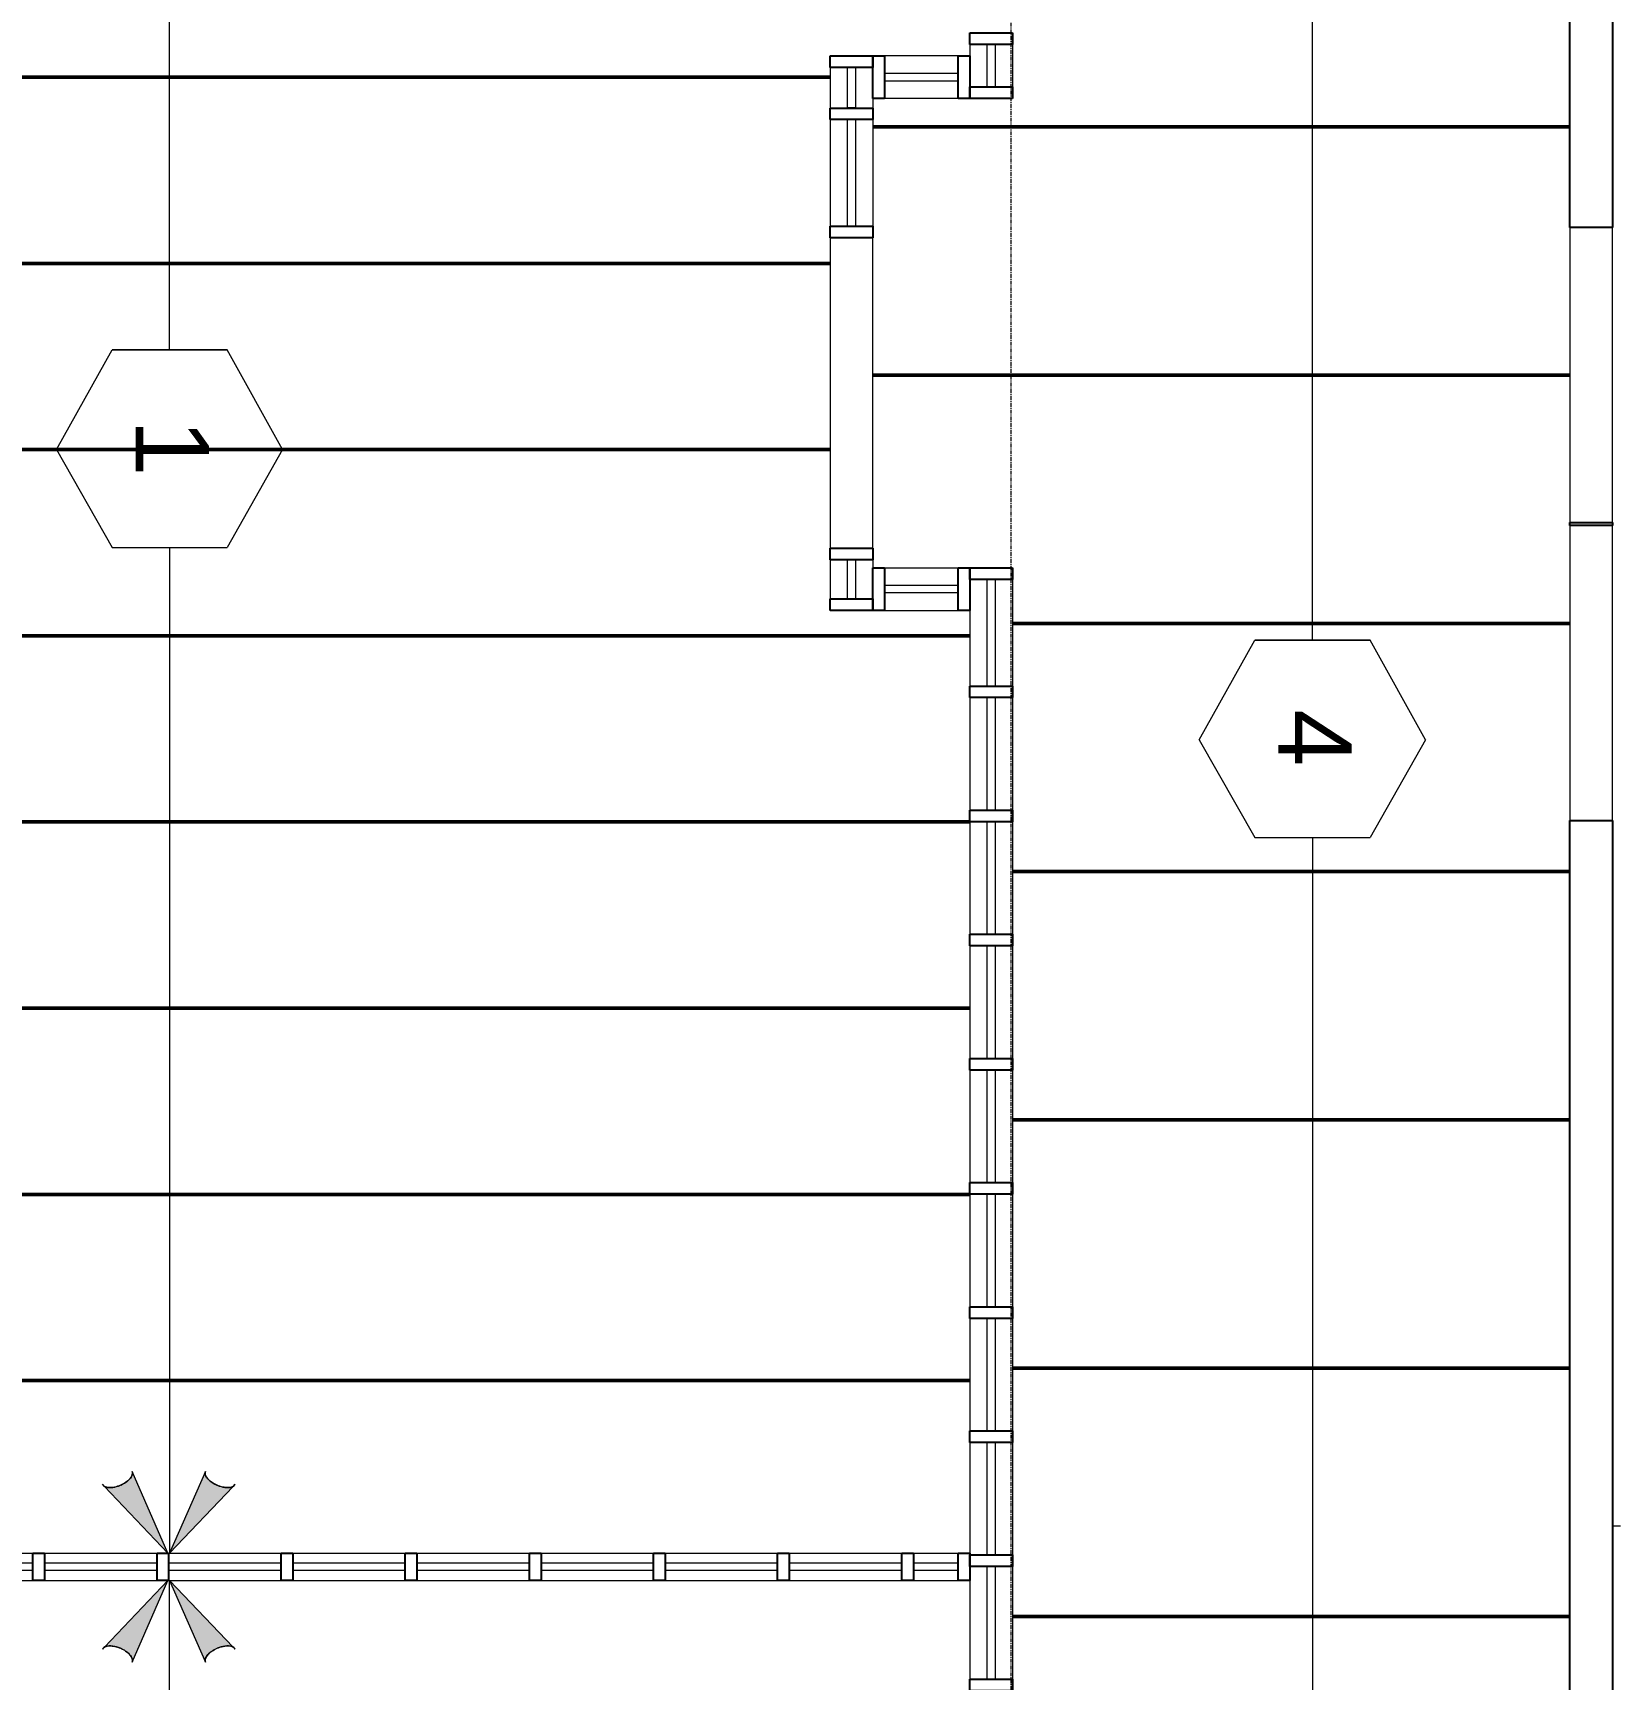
# Model space of a CAD drawing. Header units: inches. Extents: x -4036 to -1914, y 2 to 12338.
# Drawn here: x -3607.4 to -3403.5, y 10823.7 to 11035.9 of the extents above; entities that cross this region are included whole.
import ezdxf

# ---------------------------------------------------------------- set-up
doc = ezdxf.new("R2010")
doc.units = ezdxf.units.IN
doc.header["$MEASUREMENT"] = 0
doc.linetypes.add('Línea de rejilla', pattern=[0.875, 0.5, -0.125, 0.125, -0.125])
for name, color, linetype, lineweight in [('A-ANNO-NOTE', 131, 'Continuous', 9), ('A-DETL-GENF', 92, 'Continuous', 9), ('A-GLAZ-CURT', 52, 'Continuous', 9), ('A-GLAZ-CWMG', 51, 'Continuous', 9), ('I-WALL', 2, 'Continuous', 9), ('S-BEAM', 12, 'Continuous', 9), ('S-BEAM-ANLY', 10, 'Continuous', 50), ('S-GRID', 1, 'Continuous', 9)]:
    doc.layers.add(name, color=color, linetype=linetype, lineweight=lineweight)
doc.styles.add('Arial', font='arial.ttf', dxfattribs={"height": 9.448819})

# ---------------------------------------------------------------- blocks, each defined once
blk = doc.blocks.new('Rectangular Mullion - 3 1_2_-735866-FRAMING PLAN - 2ND FLOOR')
at = {"layer": 'A-GLAZ-CWMG', "lineweight": 25}
for p, q in [((0, 1.75), (-1.5, 1.75)), ((-1.5, 1.75), (-1.5, -1.75)), ((0, -1.75), (0, 1.75)), ((-1.5, -1.75), (0, -1.75))]:
    blk.add_line(p, q, dxfattribs=at)
blk = doc.blocks.new('System Panel - PlyWood-764931-FRAMING PLAN - 2ND FLOOR')
at = {"layer": 'A-GLAZ-CURT', "lineweight": 18}
for p, q in [((-7.25, -0.5), (-7.25, 0.5)), ((-7.25, 0.5), (7.25, 0.5)), ((7.25, 0.5), (7.25, -0.5)), ((7.25, -0.5), (-7.25, -0.5))]:
    blk.add_line(p, q, dxfattribs=at)
blk = doc.blocks.new('System Panel - PlyWood-1273676-FRAMING PLAN - 2ND FLOOR')
at = {"layer": 'A-GLAZ-CURT', "lineweight": 18}
for p, q in [((-2.89, -0.5), (-2.89, 0.5)), ((-2.89, 0.5), (2.89, 0.5)), ((2.89, 0.5), (2.89, -0.5)), ((2.89, -0.5), (-2.89, -0.5))]:
    blk.add_line(p, q, dxfattribs=at)
blk = doc.blocks.new('Rectangular Mullion - 3 1_2_-735834-FRAMING PLAN - 2ND FLOOR')
at = {"layer": 'A-GLAZ-CWMG'}
for p, q in [((-3813.95, 10551.94), (-3799.45, 10551.94)), ((-3813.95, 10548.44), (-3799.45, 10548.44))]:
    blk.add_line(p, q, dxfattribs=at)
blk = doc.blocks.new('Rectangular Mullion - 3 1_2_-735837-FRAMING PLAN - 2ND FLOOR')
at = {"layer": 'A-GLAZ-CWMG', "lineweight": 25}
for p, q in [((0.75, 1.75), (-0.75, 1.75)), ((-0.75, 1.75), (-0.75, -1.75)), ((0.75, -1.75), (0.75, 1.75)), ((-0.75, -1.75), (0.75, -1.75))]:
    blk.add_line(p, q, dxfattribs=at)
blk = doc.blocks.new('System Panel - PlyWood-1273668-FRAMING PLAN - 2ND FLOOR')
at = {"layer": 'A-GLAZ-CURT', "lineweight": 18}
for p, q in [((-2.72, -0.5), (-2.72, 0.5)), ((-2.72, 0.5), (2.72, 0.5)), ((2.72, 0.5), (2.72, -0.5)), ((2.72, -0.5), (-2.72, -0.5))]:
    blk.add_line(p, q, dxfattribs=at)
blk = doc.blocks.new('Rectangular Mullion - 5 1_2_-1273666-FRAMING PLAN - 2ND FLOOR')
at = {"layer": 'A-GLAZ-CWMG'}
for p, q in [((-3486.67, 11034.39), (-3486.67, 11032.94)), ((-3481.17, 11034.39), (-3481.17, 11028.94))]:
    blk.add_line(p, q, dxfattribs=at)
blk = doc.blocks.new('Rectangular Mullion - 5 1_2_-748986-FRAMING PLAN - 2ND FLOOR')
at = {"layer": 'A-GLAZ-CWMG', "lineweight": 25}
for p, q in [((0, 2.75), (-1.5, 2.75)), ((-1.5, 2.75), (-1.5, -2.75)), ((0, -2.75), (0, 2.75)), ((-1.5, -2.75), (0, -2.75))]:
    blk.add_line(p, q, dxfattribs=at)
blk = doc.blocks.new('Rectangular Mullion - 5 1_2_-748984-FRAMING PLAN - 2ND FLOOR')
at = {"layer": 'A-GLAZ-CWMG', "lineweight": 25}
for p, q in [((0.75, 2.75), (-0.75, 2.75)), ((-0.75, 2.75), (-0.75, -2.75)), ((0.75, -2.75), (0.75, 2.75)), ((-0.75, -2.75), (0.75, -2.75))]:
    blk.add_line(p, q, dxfattribs=at)
blk = doc.blocks.new('System Panel - PlyWood-1273104-FRAMING PLAN - 2ND FLOOR')
at = {"layer": 'A-GLAZ-CURT', "lineweight": 18}
for p, q in [((-4.75, -0.5), (-4.75, 0.5)), ((-4.75, 0.5), (4.75, 0.5)), ((4.75, 0.5), (4.75, -0.5)), ((4.75, -0.5), (-4.75, -0.5))]:
    blk.add_line(p, q, dxfattribs=at)
blk = doc.blocks.new('Rectangular Mullion - 5 1_2_-1273105-FRAMING PLAN - 2ND FLOOR')
at = {"layer": 'A-GLAZ-CWMG'}
for p, q in [((-2738.67, 11726.24), (-2738.67, 11735.74)), ((-2733.17, 11726.24), (-2733.17, 11735.74))]:
    blk.add_line(p, q, dxfattribs=at)
blk = doc.blocks.new('Rectangular Mullion - 5 1_2_-753149-FRAMING PLAN - 2ND FLOOR')
at = {"layer": 'A-GLAZ-CWMG', "lineweight": 25}
for p, q in [((0, 2.75), (-1.5, 2.75)), ((-1.5, 2.75), (-1.5, -2.75)), ((0, -2.75), (0, 2.75)), ((-1.5, -2.75), (0, -2.75))]:
    blk.add_line(p, q, dxfattribs=at)
blk = doc.blocks.new('Rectangular Mullion - 5 1_2_-753150-FRAMING PLAN - 2ND FLOOR')
at = {"layer": 'A-GLAZ-CWMG', "lineweight": 25}
for p, q in [((-1.5, 2.75), (0, 2.75)), ((-1.5, -2.75), (-1.5, 2.75)), ((0, 2.75), (0, -2.75)), ((0, -2.75), (-1.5, -2.75))]:
    blk.add_line(p, q, dxfattribs=at)
blk = doc.blocks.new('System Panel - PlyWood-1273147-FRAMING PLAN - 2ND FLOOR')
at = {"layer": 'A-GLAZ-CURT', "lineweight": 18}
for p, q in [((-2.61, -0.5), (-2.61, 0.5)), ((-2.61, 0.5), (2.61, 0.5)), ((2.61, 0.5), (2.61, -0.5)), ((2.61, -0.5), (-2.61, -0.5))]:
    blk.add_line(p, q, dxfattribs=at)
blk = doc.blocks.new('System Panel - PlyWood-1273696-FRAMING PLAN - 2ND FLOOR')
at = {"layer": 'A-GLAZ-CURT', "lineweight": 18}
for p, q in [((-7.25, -0.5), (-7.25, 0.5)), ((-7.25, 0.5), (6.48, 0.5)), ((6.48, 0.5), (6.48, -0.5)), ((6.48, -0.5), (-7.25, -0.5))]:
    blk.add_line(p, q, dxfattribs=at)
blk = doc.blocks.new('Rectangular Mullion - 5 1_2_-1273157-FRAMING PLAN - 2ND FLOOR')
at = {"layer": 'A-GLAZ-CWMG'}
for p, q in [((-3504.67, 10967.99), (-3504.67, 10962.96)), ((-3499.17, 10967.99), (-3499.17, 10966.96))]:
    blk.add_line(p, q, dxfattribs=at)
blk = doc.blocks.new('Rectangular Mullion - 5 1_2_-1273691-FRAMING PLAN - 2ND FLOOR')
at = {"layer": 'A-GLAZ-CWMG'}
for p, q in [((-3504.67, 11031.44), (-3504.67, 11026.21)), ((-3499.17, 11027.44), (-3499.17, 11026.21))]:
    blk.add_line(p, q, dxfattribs=at)
blk = doc.blocks.new('Rectangular Mullion - 5 1_2_-V19-FRAMING PLAN - 2ND FLOOR')
at = {"layer": 'A-GLAZ-CWMG'}
for p, q in [((-3504.67, 11024.71), (-3504.67, 11010.99)), ((-3499.17, 11024.71), (-3499.17, 11010.99))]:
    blk.add_line(p, q, dxfattribs=at)
blk = doc.blocks.new('Rectangular Mullion - 5 1_2_-748987-FRAMING PLAN - 2ND FLOOR')
at = {"layer": 'A-GLAZ-CWMG', "lineweight": 25}
for p, q in [((-1.5, 2.75), (0, 2.75)), ((-1.5, -2.75), (-1.5, 2.75)), ((0, 2.75), (0, -2.75)), ((0, -2.75), (-1.5, -2.75))]:
    blk.add_line(p, q, dxfattribs=at)
blk = doc.blocks.new('Rectangular Mullion - 5 1_2_-757408-FRAMING PLAN - 2ND FLOOR')
at = {"layer": 'A-GLAZ-CWMG'}
for p, q in [((-3504.67, 11009.49), (-3504.67, 10993.46)), ((-3499.17, 10993.46), (-3499.17, 11009.49))]:
    blk.add_line(p, q, dxfattribs=at)
blk = doc.blocks.new('Rectangular Mullion - 5 1_2_-793943-FRAMING PLAN - 2ND FLOOR')
at = {"layer": 'A-GLAZ-CWMG', "lineweight": 25}
for p, q in [((0, 2.75), (-1.5, 2.75)), ((-1.5, 2.75), (-1.5, -2.75)), ((0, -2.75), (0, 2.75)), ((-1.5, -2.75), (0, -2.75))]:
    blk.add_line(p, q, dxfattribs=at)
blk = doc.blocks.new('Rectangular Mullion - 5 1_2_-749713-FRAMING PLAN - 2ND FLOOR')
at = {"layer": 'A-GLAZ-CWMG', "lineweight": 25}
for p, q in [((-1.5, 2.75), (0, 2.75)), ((-1.5, -2.75), (-1.5, 2.75)), ((0, 2.75), (0, -2.75)), ((0, -2.75), (-1.5, -2.75))]:
    blk.add_line(p, q, dxfattribs=at)
blk = doc.blocks.new('System Panel - PlyWood-764934-FRAMING PLAN - 2ND FLOOR')
at = {"layer": 'A-GLAZ-CURT', "lineweight": 18}
for p, q in [((-6.88, -0.5), (-6.88, 0.5)), ((-6.88, 0.5), (6.88, 0.5)), ((6.88, 0.5), (6.88, -0.5)), ((6.88, -0.5), (-6.88, -0.5))]:
    blk.add_line(p, q, dxfattribs=at)
blk = doc.blocks.new('System Panel - PlyWood-764936-FRAMING PLAN - 2ND FLOOR')
at = {"layer": 'A-GLAZ-CURT', "lineweight": 18}
for p, q in [((-7.25, -0.5), (-7.25, 0.5)), ((-7.25, 0.5), (7.25, 0.5)), ((7.25, 0.5), (7.25, -0.5)), ((7.25, -0.5), (-7.25, -0.5))]:
    blk.add_line(p, q, dxfattribs=at)
blk = doc.blocks.new('Rectangular Mullion - 5 1_2_-V4-FRAMING PLAN - 2ND FLOOR')
at = {"layer": 'A-GLAZ-CWMG'}
for p, q in [((-2715.41, 11724.74), (-2725.16, 11724.74)), ((-2711.41, 11719.24), (-2725.16, 11719.24))]:
    blk.add_line(p, q, dxfattribs=at)
blk = doc.blocks.new('Rectangular Mullion - 5 1_2_-748981-FRAMING PLAN - 2ND FLOOR')
at = {"layer": 'A-GLAZ-CWMG'}
for p, q in [((-2522.7, 11828.21), (-2522.7, 11813.71)), ((-2517.2, 11828.21), (-2517.2, 11813.71))]:
    blk.add_line(p, q, dxfattribs=at)
blk = doc.blocks.new('Rectangular Mullion - 5 1_2_-V20-FRAMING PLAN - 2ND FLOOR')
at = {"layer": 'A-GLAZ-CWMG'}
for p, q in [((-3486.67, 10854.21), (-3486.67, 10839.94)), ((-3481.17, 10854.21), (-3481.17, 10839.71))]:
    blk.add_line(p, q, dxfattribs=at)
blk = doc.blocks.new('Rectangular Mullion - 5 1_2_-V21-FRAMING PLAN - 2ND FLOOR')
at = {"layer": 'A-GLAZ-CWMG'}
for p, q in [((-3481.17, 10838.21), (-3481.17, 10823.71)), ((-3486.67, 10836.44), (-3486.67, 10823.71))]:
    blk.add_line(p, q, dxfattribs=at)
blk = doc.blocks.new('TRUSS - 22_-892746-FRAMING PLAN - 2ND FLOOR')
at = {"layer": 'S-BEAM'}
blk.add_line((173.9, 0), (-145.25, 0), dxfattribs=at)
blk = doc.blocks.new('TRUSS - 22_-1469757-FRAMING PLAN - 2ND FLOOR')
at = {"layer": 'S-BEAM'}
blk.add_line((182.9, 0), (-154.25, 0), dxfattribs=at)
blk = doc.blocks.new('System Panel - PlyWood-1273697-FRAMING PLAN - 2ND FLOOR')
at = {"layer": 'A-GLAZ-CURT', "lineweight": 18}
for p, q in [((1.85, -0.5), (1.85, 0.5)), ((1.85, 0.5), (6.88, 0.5)), ((6.88, 0.5), (6.88, -0.5)), ((6.88, -0.5), (1.85, -0.5))]:
    blk.add_line(p, q, dxfattribs=at)
blk = doc.blocks.new('Rectangular Mullion - 5 1_2_-748983-FRAMING PLAN - 2ND FLOOR')
at = {"layer": 'A-GLAZ-CWMG'}
for p, q in [((-2749.17, 11742.74), (-2765.17, 11742.74)), ((-2765.17, 11737.24), (-2749.17, 11737.24))]:
    blk.add_line(p, q, dxfattribs=at)
blk = doc.blocks.new('Rectangular Mullion - 5 1_2_-1273695-FRAMING PLAN - 2ND FLOOR')
at = {"layer": 'A-GLAZ-CWMG'}
for p, q in [((-3504.67, 10977.46), (-3504.67, 10969.49)), ((-3499.17, 10969.49), (-3499.17, 10977.46))]:
    blk.add_line(p, q, dxfattribs=at)
blk = doc.blocks.new('Rectangular Mullion - 3 1_2_-1273679-FRAMING PLAN - 2ND FLOOR')
at = {"layer": 'A-GLAZ-CWMG'}
for p, q in [((-3493.95, 10551.94), (-3488.17, 10551.94)), ((-3493.95, 10548.44), (-3488.17, 10548.44))]:
    blk.add_line(p, q, dxfattribs=at)
blk = doc.blocks.new('TRUSSES - TRUSSES-1144902-FRAMING PLAN - 2ND FLOOR')
at = {"layer": 'A-DETL-GENF'}
for p, q in [((0, 14.61), (-12.61, 7.43)), ((0, 14.61), (12.85, 7.43)), ((-12.61, 7.43), (-12.61, -7.43)), ((12.85, -7.43), (12.85, 7.43)), ((12.85, 7.43), (12.85, -7.43)), ((-12.61, 0), (-593.75, 0)), ((12.85, 0), (593.75, 0)), ((0, -14.56), (-12.61, -7.43)), ((0, -14.56), (12.85, -7.43))]:
    blk.add_line(p, q, dxfattribs=at)
blk = doc.blocks.new('TRUSSES - TRUSSES-1143614-FRAMING PLAN - 2ND FLOOR')
at = {"layer": 'A-DETL-GENF'}
h = blk.add_hatch(color=256, dxfattribs=at)
h.paths.add_polyline_path([(-133.65, 8.4), (-142.16, 0.26), (-131.89, 4.79), (-132.1, 4.81), (-132.33, 4.9), (-132.56, 5.06), (-133.02, 5.53), (-133.41, 6.17), (-133.68, 6.89), (-133.8, 7.59), (-133.74, 8.17)], flags=0)
h.paths.add_polyline_path([(-142.25, 0), (-133.65, -8.17), (-133.74, -7.95), (-133.79, -7.68), (-133.76, -7.02), (-133.56, -6.3), (-133.23, -5.61), (-132.8, -5.04), (-132.33, -4.68), (-132.1, -4.59), (-131.89, -4.56), (-131.7, -4.6), (-142.16, -0.04)], flags=0)
h = blk.add_hatch(color=256, dxfattribs=at)
h.paths.add_polyline_path([(133.65, 8.4), (133.74, 8.17), (133.79, 7.9), (133.76, 7.25), (133.56, 6.53), (133.23, 5.84), (132.8, 5.27), (132.33, 4.9), (132.1, 4.81), (131.89, 4.79), (131.7, 4.83), (142.25, 0.23)], flags=0)
h.paths.add_polyline_path([(142.25, 0), (131.89, -4.56), (132.1, -4.59), (132.33, -4.68), (132.56, -4.83), (133.02, -5.31), (133.41, -5.95), (133.68, -6.66), (133.8, -7.36), (133.74, -7.95), (133.65, -8.17)], flags=0)
for p, q in [((0, 14.61), (-12.61, 7.43)), ((0, 14.61), (12.85, 7.43)), ((-133.65, 8.4), (-133.37, 8.66)), ((133.65, 8.4), (133.37, 8.66)), ((-133.65, 8.4), (-142.25, 0.23)), ((-12.61, 7.43), (-12.61, -7.43)), ((12.85, -7.43), (12.85, 7.43)), ((12.85, 7.43), (12.85, -7.43)), ((142.25, 0.23), (133.65, 8.4)), ((-142.25, 0.23), (-131.7, 4.83)), ((131.7, 4.83), (142.25, 0.23)), ((-142.25, 0), (-133.65, -8.17)), ((-131.7, -4.6), (-142.25, 0)), ((-12.61, 0), (-142.25, 0)), ((12.85, 0), (142.25, 0)), ((142.25, 0), (131.7, -4.6)), ((133.65, -8.17), (142.25, 0)), ((-133.65, -8.17), (-133.37, -8.43)), ((0, -14.56), (-12.61, -7.43)), ((0, -14.56), (12.85, -7.43)), ((133.65, -8.17), (133.37, -8.43))]:
    blk.add_line(p, q, dxfattribs=at)
for centre, major_axis, start_param, end_param in [((-132.54, 6.74), (-0.84, 1.91), 0, 0.515859), ((132.54, 6.74), (0.84, 1.91), 5.767326, 6.283185), ((-132.54, 6.74), (-0.84, 1.91), 0.527907, 1.031328), ((-132.54, 6.74), (-0.84, 1.91), 1.058732, 1.553534), ((132.54, 6.74), (0.84, 1.91), 4.729651, 5.224453), ((132.54, 6.74), (0.84, 1.91), 5.251857, 5.755279), ((-132.54, 6.74), (-0.84, 1.91), 1.586991, 2.08013), ((-132.54, 6.74), (-0.84, 1.91), 2.111632, 2.609761), ((-132.54, 6.74), (-0.84, 1.91), 2.630892, 3.141593), ((132.54, 6.74), (0.84, 1.91), 3.141593, 3.652293), ((132.54, 6.74), (0.84, 1.91), 3.673425, 4.171554), ((132.54, 6.74), (0.84, 1.91), 4.203055, 4.696194), ((-132.54, -6.52), (0.84, 1.91), 1.588058, 2.082861), ((-132.54, -6.52), (0.84, 1.91), 1.061463, 1.554602), ((-132.54, -6.52), (0.84, 1.91), 0.531832, 1.029961), ((-132.54, -6.52), (0.84, 1.91), 0, 0.5107), ((132.54, -6.52), (-0.84, 1.91), 5.772485, 6.283185), ((132.54, -6.52), (-0.84, 1.91), 5.253224, 5.751353), ((132.54, -6.52), (-0.84, 1.91), 4.728584, 5.221723), ((132.54, -6.52), (-0.84, 1.91), 4.200325, 4.695127), ((-132.54, -6.52), (0.84, 1.91), 2.110265, 2.613686), ((-132.54, -6.52), (0.84, 1.91), 2.625734, 3.141593), ((132.54, -6.52), (-0.84, 1.91), 3.141593, 3.657452), ((132.54, -6.52), (-0.84, 1.91), 3.669499, 4.172921)]:
    blk.add_ellipse(centre, major_axis=major_axis, ratio=0.493649, start_param=start_param, end_param=end_param, dxfattribs=at)
for points, knots in [([(-131.7, 4.83), (-131.76, 4.81), (-131.89, 4.78), (-132.1, 4.8), (-132.33, 4.89), (-132.64, 5.1), (-133.03, 5.5), (-133.43, 6.16), (-133.73, 6.96), (-133.83, 7.64), (-133.77, 8.12), (-133.7, 8.31), (-133.65, 8.4)], [0, 0, 0, 0, 0.066667, 0.133333, 0.2, 0.266667, 0.4, 0.533333, 0.666667, 0.833333, 0.916667, 1, 1, 1, 1]), ([(133.65, 8.4), (133.69, 8.33), (133.75, 8.18), (133.81, 7.82), (133.79, 7.26), (133.59, 6.52), (133.26, 5.84), (132.86, 5.3), (132.44, 4.94), (132.11, 4.79), (131.86, 4.78), (131.76, 4.81), (131.7, 4.83)], [0, 0, 0, 0, 0.066667, 0.133333, 0.266667, 0.4, 0.533333, 0.65, 0.766667, 0.883333, 0.941667, 1, 1, 1, 1]), ([(-133.65, -8.17), (-133.69, -8.1), (-133.75, -7.96), (-133.81, -7.59), (-133.79, -7.03), (-133.59, -6.3), (-133.26, -5.62), (-132.86, -5.08), (-132.44, -4.71), (-132.11, -4.57), (-131.86, -4.55), (-131.76, -4.58), (-131.7, -4.6)], [0, 0, 0, 0, 0.066667, 0.133333, 0.266667, 0.4, 0.533333, 0.65, 0.766667, 0.883333, 0.941667, 1, 1, 1, 1]), ([(131.7, -4.6), (131.76, -4.58), (131.89, -4.55), (132.1, -4.57), (132.33, -4.67), (132.64, -4.87), (133.03, -5.28), (133.43, -5.93), (133.73, -6.73), (133.83, -7.41), (133.77, -7.9), (133.7, -8.09), (133.65, -8.17)], [0, 0, 0, 0, 0.066667, 0.133333, 0.2, 0.266667, 0.4, 0.533333, 0.666667, 0.833333, 0.916667, 1, 1, 1, 1])]:
    blk.add_open_spline(points, degree=3, knots=knots, dxfattribs=at)

msp = doc.modelspace()

# ---------------------------------------------------------------- linework, layer by layer
at = {"layer": 'I-WALL', "lineweight": 25}
for p, q in [((-3409.3, 11010.8), (-3409.3, 11164.59)), ((-3403.8, 11164.59), (-3403.8, 11010.8)), ((-3403.8, 11010.8), (-3409.3, 11010.8)), ((-3409.3, 10972.4), (-3409.3, 10972.78)), ((-3409.3, 10972.78), (-3403.8, 10972.78)), ((-3403.8, 10972.4), (-3409.3, 10972.4)), ((-3403.8, 10972.78), (-3403.8, 10972.4)), ((-3409.3, 10814.49), (-3409.3, 10934.38)), ((-3409.3, 10934.38), (-3403.8, 10934.38)), ((-3403.8, 10934.38), (-3403.8, 10819.99))]:
    msp.add_line(p, q, dxfattribs=at)
at = {"layer": 'I-WALL'}
for p, q in [((-3409.3, 11010.8), (-3409.3, 10972.78)), ((-3403.8, 10972.78), (-3403.8, 11010.8)), ((-3409.3, 10972.4), (-3409.3, 10934.38)), ((-3403.8, 10934.38), (-3403.8, 10972.4)), ((-3402.8, 10843.41), (-3403.8, 10843.41))]:
    msp.add_line(p, q, dxfattribs=at)
at = {"layer": 'S-BEAM-ANLY', "color": 7}
for p, q in [((-3822.47, 11030.19), (-3534.67, 11030.19)), ((-3534.67, 11030.19), (-3504.67, 11030.19)), ((-3499.17, 11023.79), (-3476.7, 11023.79)), ((-3476.7, 11023.79), (-3431.77, 11023.79)), ((-3431.77, 11023.79), (-3409.3, 11023.79)), ((-3822.47, 11006.19), (-3534.67, 11006.19)), ((-3534.67, 11006.19), (-3504.67, 11006.19)), ((-3499.17, 10991.79), (-3476.7, 10991.79)), ((-3476.7, 10991.79), (-3431.77, 10991.79)), ((-3431.77, 10991.79), (-3409.3, 10991.79)), ((-3822.47, 10982.19), (-3534.67, 10982.19)), ((-3534.67, 10982.19), (-3504.67, 10982.19)), ((-3481.17, 10959.79), (-3463.2, 10959.79)), ((-3463.2, 10959.79), (-3427.27, 10959.79)), ((-3427.27, 10959.79), (-3409.3, 10959.79)), ((-3822.47, 10958.19), (-3516.67, 10958.19)), ((-3516.67, 10958.19), (-3486.67, 10958.19)), ((-3822.47, 10934.19), (-3516.67, 10934.19)), ((-3516.67, 10934.19), (-3486.67, 10934.19)), ((-3481.17, 10927.79), (-3463.2, 10927.79)), ((-3463.2, 10927.79), (-3427.27, 10927.79)), ((-3427.27, 10927.79), (-3409.3, 10927.79)), ((-3822.47, 10910.19), (-3516.67, 10910.19)), ((-3516.67, 10910.19), (-3486.67, 10910.19)), ((-3481.17, 10895.79), (-3463.2, 10895.79)), ((-3463.2, 10895.79), (-3427.27, 10895.79)), ((-3427.27, 10895.79), (-3409.3, 10895.79)), ((-3822.47, 10886.19), (-3516.67, 10886.19)), ((-3516.67, 10886.19), (-3486.67, 10886.19)), ((-3481.17, 10863.79), (-3463.2, 10863.79)), ((-3463.2, 10863.79), (-3427.27, 10863.79)), ((-3427.27, 10863.79), (-3409.3, 10863.79)), ((-3822.47, 10862.19), (-3516.67, 10862.19)), ((-3516.67, 10862.19), (-3486.67, 10862.19)), ((-3481.17, 10831.79), (-3463.2, 10831.79)), ((-3463.2, 10831.79), (-3427.27, 10831.79)), ((-3427.27, 10831.79), (-3409.3, 10831.79))]:
    msp.add_line(p, q, dxfattribs=at)
at = {"layer": 'S-GRID', "linetype": 'Línea de rejilla'}
msp.add_line((-3481.32, 9786.33), (-3481.32, 12288.56), dxfattribs=at)

# ---------------------------------------------------------------- block references
at = {"layer": 'A-DETL-GENF', "rotation": 89.99999999999895}
for name, p in [('TRUSSES - TRUSSES-1144902-FRAMING PLAN - 2ND FLOOR', (-3442.49, 10944.79)), ('TRUSSES - TRUSSES-1143614-FRAMING PLAN - 2ND FLOOR', (-3589.82, 10982.19)), ('TRUSSES - TRUSSES-1143614-FRAMING PLAN - 2ND FLOOR', (-3589.82, 10694.19))]:
    msp.add_blockref(name, p, dxfattribs=at)
at = {"layer": 'A-GLAZ-CURT'}
for name, p, rotation in [('System Panel - PlyWood-1273668-FRAMING PLAN - 2ND FLOOR', (-3483.92, 11031.66), 269.9999999999998), ('System Panel - PlyWood-1273147-FRAMING PLAN - 2ND FLOOR', (-3501.92, 11028.83), 270), ('System Panel - PlyWood-1273104-FRAMING PLAN - 2ND FLOOR', (-3492.92, 11030.19), 180), ('System Panel - PlyWood-1273696-FRAMING PLAN - 2ND FLOOR', (-3501.92, 11017.46), 270), ('System Panel - PlyWood-1273697-FRAMING PLAN - 2ND FLOOR', (-3501.92, 10969.84), 270), ('System Panel - PlyWood-764934-FRAMING PLAN - 2ND FLOOR', (-3483.92, 10958.59), 269.9999999999998), ('System Panel - PlyWood-764936-FRAMING PLAN - 2ND FLOOR', (-3483.92, 10942.96), 269.9999999999998), ('System Panel - PlyWood-764936-FRAMING PLAN - 2ND FLOOR', (-3483.92, 10926.96), 269.9999999999998), ('System Panel - PlyWood-764936-FRAMING PLAN - 2ND FLOOR', (-3483.92, 10910.96), 269.9999999999998), ('System Panel - PlyWood-764936-FRAMING PLAN - 2ND FLOOR', (-3483.92, 10894.96), 269.9999999999998), ('System Panel - PlyWood-764936-FRAMING PLAN - 2ND FLOOR', (-3483.92, 10878.96), 269.9999999999998), ('System Panel - PlyWood-764936-FRAMING PLAN - 2ND FLOOR', (-3483.92, 10862.96), 269.9999999999998), ('System Panel - PlyWood-764936-FRAMING PLAN - 2ND FLOOR', (-3483.92, 10846.96), 269.9999999999998), ('System Panel - PlyWood-764936-FRAMING PLAN - 2ND FLOOR', (-3483.92, 10830.96), 269.9999999999998)]:
    msp.add_blockref(name, p, dxfattribs=dict(at, rotation=rotation))
for name, p in [('System Panel - PlyWood-1273104-FRAMING PLAN - 2ND FLOOR', (-3492.92, 10964.21)), ('System Panel - PlyWood-764931-FRAMING PLAN - 2ND FLOOR', (-3614.7, 10838.19)), ('System Panel - PlyWood-764931-FRAMING PLAN - 2ND FLOOR', (-3598.7, 10838.19)), ('System Panel - PlyWood-764931-FRAMING PLAN - 2ND FLOOR', (-3582.7, 10838.19)), ('System Panel - PlyWood-764931-FRAMING PLAN - 2ND FLOOR', (-3566.7, 10838.19)), ('System Panel - PlyWood-764931-FRAMING PLAN - 2ND FLOOR', (-3550.7, 10838.19)), ('System Panel - PlyWood-764931-FRAMING PLAN - 2ND FLOOR', (-3534.7, 10838.19)), ('System Panel - PlyWood-764931-FRAMING PLAN - 2ND FLOOR', (-3518.7, 10838.19)), ('System Panel - PlyWood-764931-FRAMING PLAN - 2ND FLOOR', (-3502.7, 10838.19)), ('System Panel - PlyWood-1273676-FRAMING PLAN - 2ND FLOOR', (-3491.06, 10838.19))]:
    msp.add_blockref(name, p, dxfattribs=at)
at = {"layer": 'A-GLAZ-CWMG', "extrusion": (0, 0, -1)}
for name, p, rotation in [('Rectangular Mullion - 5 1_2_-748984-FRAMING PLAN - 2ND FLOOR', (3483.92, 11035.14), 270.0000000000002), ('Rectangular Mullion - 5 1_2_-748986-FRAMING PLAN - 2ND FLOOR', (3483.92, 11027.44), 270.0000000000002), ('Rectangular Mullion - 5 1_2_-748984-FRAMING PLAN - 2ND FLOOR', (3501.92, 11025.46), 270), ('Rectangular Mullion - 5 1_2_-793943-FRAMING PLAN - 2ND FLOOR', (3501.92, 11009.49), 270), ('Rectangular Mullion - 5 1_2_-753149-FRAMING PLAN - 2ND FLOOR', (3486.67, 10964.21), 180), ('Rectangular Mullion - 5 1_2_-748986-FRAMING PLAN - 2ND FLOOR', (3501.92, 10961.46), 270), ('Rectangular Mullion - 5 1_2_-748984-FRAMING PLAN - 2ND FLOOR', (3483.92, 10950.96), 270.0000000000002), ('Rectangular Mullion - 5 1_2_-748984-FRAMING PLAN - 2ND FLOOR', (3483.92, 10934.96), 270.0000000000002), ('Rectangular Mullion - 5 1_2_-748984-FRAMING PLAN - 2ND FLOOR', (3483.92, 10918.96), 270.0000000000002), ('Rectangular Mullion - 5 1_2_-748984-FRAMING PLAN - 2ND FLOOR', (3483.92, 10902.96), 270.0000000000002), ('Rectangular Mullion - 5 1_2_-748984-FRAMING PLAN - 2ND FLOOR', (3483.92, 10886.96), 270.0000000000002), ('Rectangular Mullion - 5 1_2_-748984-FRAMING PLAN - 2ND FLOOR', (3483.92, 10870.96), 270.0000000000002), ('Rectangular Mullion - 5 1_2_-748984-FRAMING PLAN - 2ND FLOOR', (3483.92, 10854.96), 270.0000000000002), ('Rectangular Mullion - 3 1_2_-735837-FRAMING PLAN - 2ND FLOOR', (3606.7, 10838.19), 180), ('Rectangular Mullion - 3 1_2_-735837-FRAMING PLAN - 2ND FLOOR', (3590.7, 10838.19), 180), ('Rectangular Mullion - 3 1_2_-735837-FRAMING PLAN - 2ND FLOOR', (3574.7, 10838.19), 180), ('Rectangular Mullion - 3 1_2_-735837-FRAMING PLAN - 2ND FLOOR', (3558.7, 10838.19), 180), ('Rectangular Mullion - 3 1_2_-735837-FRAMING PLAN - 2ND FLOOR', (3542.7, 10838.19), 180), ('Rectangular Mullion - 3 1_2_-735837-FRAMING PLAN - 2ND FLOOR', (3526.7, 10838.19), 180), ('Rectangular Mullion - 3 1_2_-735837-FRAMING PLAN - 2ND FLOOR', (3510.7, 10838.19), 180), ('Rectangular Mullion - 3 1_2_-735837-FRAMING PLAN - 2ND FLOOR', (3494.7, 10838.19), 180), ('Rectangular Mullion - 3 1_2_-735866-FRAMING PLAN - 2ND FLOOR', (3486.67, 10838.19), 180), ('Rectangular Mullion - 5 1_2_-748984-FRAMING PLAN - 2ND FLOOR', (3483.92, 10838.96), 270.0000000000002), ('Rectangular Mullion - 5 1_2_-748984-FRAMING PLAN - 2ND FLOOR', (3483.92, 10822.96), 270.0000000000002)]:
    msp.add_blockref(name, p, dxfattribs=dict(at, rotation=rotation))
at = {"layer": 'A-GLAZ-CWMG'}
for name, p in [('Rectangular Mullion - 5 1_2_-1273666-FRAMING PLAN - 2ND FLOOR', (0, 0)), ('Rectangular Mullion - 5 1_2_-1273691-FRAMING PLAN - 2ND FLOOR', (0, 0)), ('Rectangular Mullion - 5 1_2_-753150-FRAMING PLAN - 2ND FLOOR', (-3486.67, 11030.19)), ('Rectangular Mullion - 5 1_2_-V19-FRAMING PLAN - 2ND FLOOR', (0, 0)), ('Rectangular Mullion - 5 1_2_-757408-FRAMING PLAN - 2ND FLOOR', (0, 0)), ('Rectangular Mullion - 5 1_2_-1273695-FRAMING PLAN - 2ND FLOOR', (0, 0)), ('Rectangular Mullion - 5 1_2_-1273157-FRAMING PLAN - 2ND FLOOR', (0, 0)), ('Rectangular Mullion - 5 1_2_-748981-FRAMING PLAN - 2ND FLOOR', (-963.98, -878)), ('Rectangular Mullion - 5 1_2_-748981-FRAMING PLAN - 2ND FLOOR', (-963.98, -894)), ('Rectangular Mullion - 5 1_2_-748981-FRAMING PLAN - 2ND FLOOR', (-963.98, -910)), ('Rectangular Mullion - 5 1_2_-748981-FRAMING PLAN - 2ND FLOOR', (-963.98, -926)), ('Rectangular Mullion - 5 1_2_-748981-FRAMING PLAN - 2ND FLOOR', (-963.98, -942)), ('Rectangular Mullion - 5 1_2_-748981-FRAMING PLAN - 2ND FLOOR', (-963.98, -958)), ('Rectangular Mullion - 5 1_2_-V20-FRAMING PLAN - 2ND FLOOR', (0, 0)), ('Rectangular Mullion - 3 1_2_-735834-FRAMING PLAN - 2ND FLOOR', (192, 288)), ('Rectangular Mullion - 3 1_2_-735834-FRAMING PLAN - 2ND FLOOR', (208, 288)), ('Rectangular Mullion - 3 1_2_-735834-FRAMING PLAN - 2ND FLOOR', (224, 288)), ('Rectangular Mullion - 3 1_2_-735834-FRAMING PLAN - 2ND FLOOR', (240, 288)), ('Rectangular Mullion - 3 1_2_-735834-FRAMING PLAN - 2ND FLOOR', (256, 288)), ('Rectangular Mullion - 3 1_2_-735834-FRAMING PLAN - 2ND FLOOR', (272, 288)), ('Rectangular Mullion - 3 1_2_-735834-FRAMING PLAN - 2ND FLOOR', (288, 288)), ('Rectangular Mullion - 3 1_2_-735834-FRAMING PLAN - 2ND FLOOR', (304, 288)), ('Rectangular Mullion - 3 1_2_-1273679-FRAMING PLAN - 2ND FLOOR', (0, 288)), ('Rectangular Mullion - 5 1_2_-V21-FRAMING PLAN - 2ND FLOOR', (0, 0))]:
    msp.add_blockref(name, p, dxfattribs=at)
for name, p, rotation in [('Rectangular Mullion - 5 1_2_-748987-FRAMING PLAN - 2ND FLOOR', (-3501.92, 11032.94), 90), ('Rectangular Mullion - 5 1_2_-1273105-FRAMING PLAN - 2ND FLOOR', (8238.07, 13766.11), 90), ('Rectangular Mullion - 5 1_2_-748983-FRAMING PLAN - 2ND FLOOR', (8238.07, 13742.64), 90), ('Rectangular Mullion - 5 1_2_-749713-FRAMING PLAN - 2ND FLOOR', (-3501.92, 10969.49), 90), ('Rectangular Mullion - 5 1_2_-753150-FRAMING PLAN - 2ND FLOOR', (-3499.17, 10964.21), 180), ('Rectangular Mullion - 5 1_2_-1273105-FRAMING PLAN - 2ND FLOOR', (-15223.91, 8228.29), 270), ('Rectangular Mullion - 5 1_2_-748987-FRAMING PLAN - 2ND FLOOR', (-3483.92, 10966.96), 89.99999999999984), ('Rectangular Mullion - 5 1_2_-V4-FRAMING PLAN - 2ND FLOOR', (8238.07, 13676.88), 90)]:
    msp.add_blockref(name, p, dxfattribs=dict(at, rotation=rotation))
at = {"layer": 'A-GLAZ-CWMG', "extrusion": (0, 0, -1)}
msp.add_blockref('Rectangular Mullion - 5 1_2_-753149-FRAMING PLAN - 2ND FLOOR', (3499.17, 11030.19), dxfattribs=at)
at = {"layer": 'S-BEAM'}
for name, p in [('TRUSS - 22_-892746-FRAMING PLAN - 2ND FLOOR', (-3678.57, 11030.19)), ('TRUSS - 22_-892746-FRAMING PLAN - 2ND FLOOR', (-3678.57, 11006.19)), ('TRUSS - 22_-892746-FRAMING PLAN - 2ND FLOOR', (-3678.57, 10982.19)), ('TRUSS - 22_-1469757-FRAMING PLAN - 2ND FLOOR', (-3669.57, 10958.19)), ('TRUSS - 22_-1469757-FRAMING PLAN - 2ND FLOOR', (-3669.57, 10934.19)), ('TRUSS - 22_-1469757-FRAMING PLAN - 2ND FLOOR', (-3669.57, 10910.19)), ('TRUSS - 22_-1469757-FRAMING PLAN - 2ND FLOOR', (-3669.57, 10886.19)), ('TRUSS - 22_-1469757-FRAMING PLAN - 2ND FLOOR', (-3669.57, 10862.19))]:
    msp.add_blockref(name, p, dxfattribs=at)

# ---------------------------------------------------------------- texts
at = {"layer": 'A-ANNO-NOTE', "char_height": 9.45, "width": 8.787, "attachment_point": 1, "rotation": 270, "style": 'Arial'}
for s, insert in [('1', (-3584.77, 10986.1)), ('4', (-3437.44, 10948.7))]:
    msp.add_mtext(s, dxfattribs=dict(at, insert=insert))

doc.saveas('drawing.dxf')
